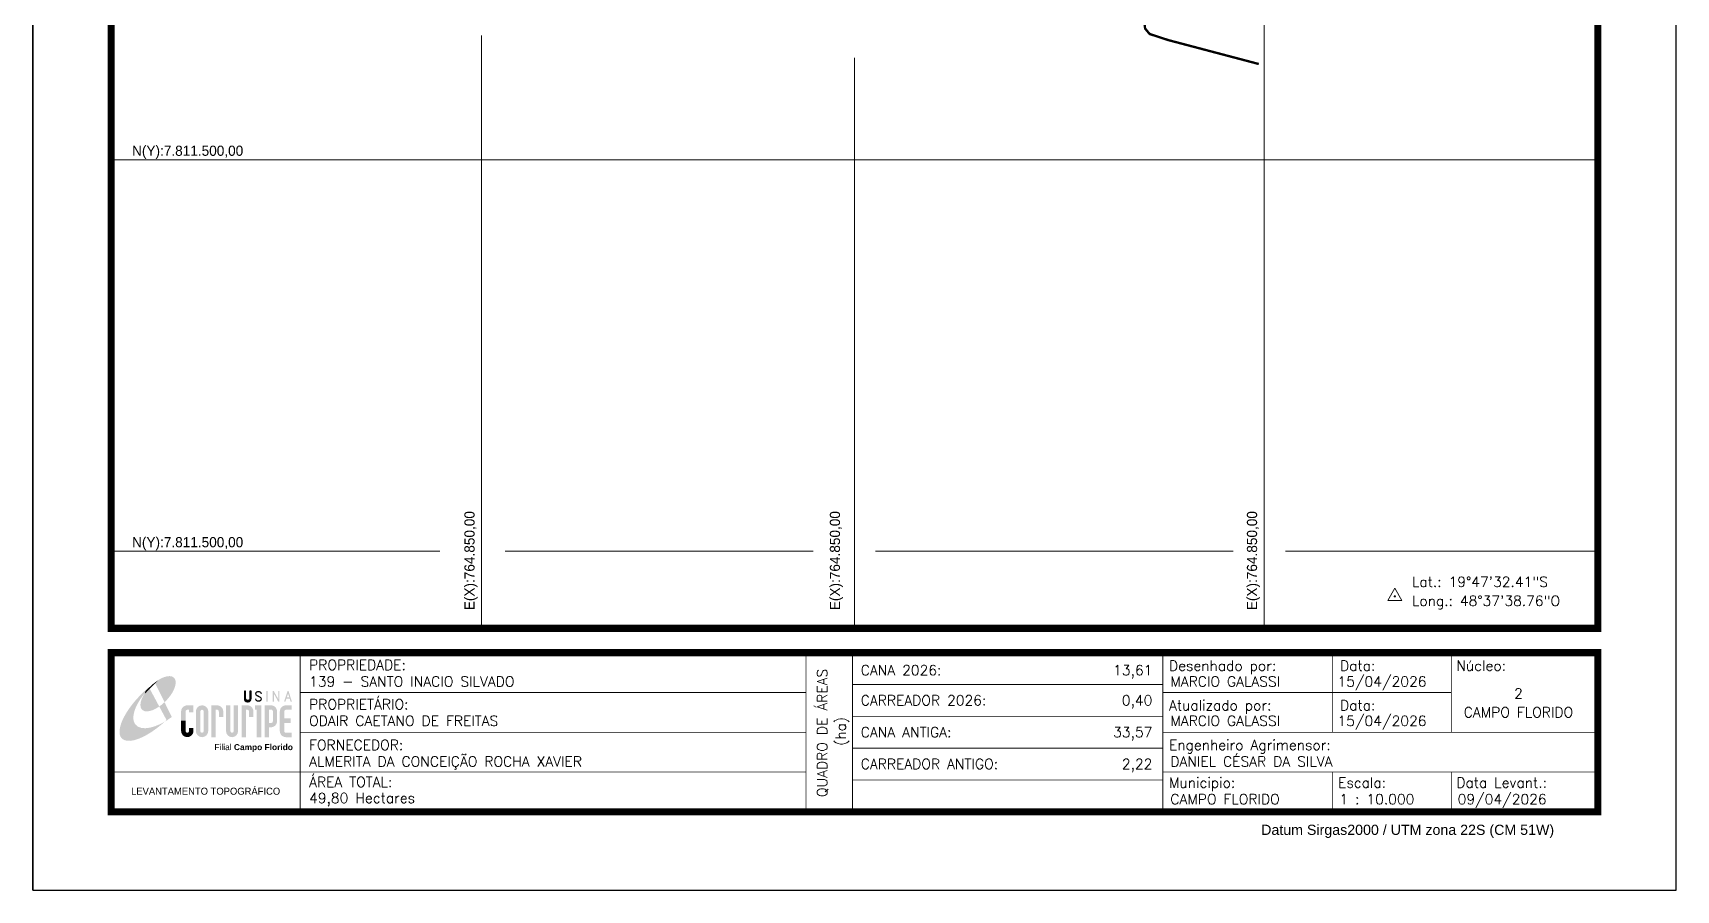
# Model space of a CAD drawing. Extents: x 747427 to 749527, y 7808067 to 7811037.
# Drawn here: x 747427 to 749527, y 7808067 to 7809162 of the extents above; entities that cross this region are included whole.
import ezdxf
from ezdxf.enums import TextEntityAlignment as Align

# ---------------------------------------------------------------- set-up
doc = ezdxf.new("R2010")
doc.units = 0
doc.header["$MEASUREMENT"] = 0
doc.linetypes.add('CONTINUO', pattern=[0])
doc.linetypes.add('LIN0', pattern=[0])
doc.layers.add('ESTRADA', color=1, linetype='Continuous')
doc.layers.add('MARGEM', color=7, linetype='CONTINUO')
doc.layers.add('MALHA', color=8, linetype='Continuous', lineweight=9)
doc.layers.add('TEXTO_DIVERSOS', color=7, linetype='Continuous', lineweight=5)
doc.styles.add('arial', font='arial.ttf')
doc.styles.add('marcelo', font='arial.ttf')
doc.styles.add('Simplex', font='simplex.shx')

# ---------------------------------------------------------------- blocks, each defined once
blk = doc.blocks.new('A$C78F83FB3')
at = {"layer": 'MARGEM'}
h = blk.add_hatch(color=20, dxfattribs=at)
edge = h.paths.add_edge_path()
edge.add_ellipse((19.49, 23.77), major_axis=(-6.68, -6.67), ratio=0.469426, start_angle=292.73277, end_angle=601.25787)
edge.add_ellipse((22.83, 22.05), major_axis=(12.64, 11.29), ratio=0.457614, start_angle=79.90686, end_angle=107.91393)
edge = h.paths.add_edge_path()
edge.add_ellipse((18.28, 18.7), major_axis=(13.95, 13.59), ratio=0.386848, start_angle=63.96117, end_angle=264.59932)
edge.add_ellipse((22.83, 22.05), major_axis=(12.64, 11.29), ratio=0.457614, start_angle=107.91393, end_angle=245.11815, ccw=False)
edge.add_ellipse((19.49, 23.77), major_axis=(-6.68, -6.67), ratio=0.469426, start_angle=241.25787, end_angle=292.73277, ccw=False)
for color, points in [(20, [(15.46, 26.12), (14.17, 24.81), (14.06, 24.24), (14.39, 23.97), (14.67, 24.54), (19.47, 29.32), (18.48, 28.66), (17.31, 27.78)]), (7, [(58.42, 24.9), (57.9, 24.9), (57.9, 21.73, -0.414214), (57.15, 20.98), (56.84, 20.98, -0.414214), (56.09, 21.73), (56.09, 24.9), (55.57, 24.9), (55.57, 21.73, 0.414214), (56.84, 20.46), (57.15, 20.46, 0.414214), (58.42, 21.73)]), (7, [(61.7, 24.9), (61.23, 24.9, 0.396318), (60.04, 23.78), (60.04, 23.72, 0.151912), (60.39, 22.97), (60.46, 22.92), (62.18, 22), (62.85, 21.83, 0.12407), (62.51, 22.42), (60.75, 23.36, -0.13192), (60.56, 23.77, -0.385578), (61.23, 24.37), (61.7, 24.37, -0.414214), (62.37, 23.7), (62.89, 23.7, 0.414214)]), (7, [(62.37, 23.7), (62.89, 23.7, 0.414214), (61.7, 24.9), (61.23, 24.9, 0.396318), (60.04, 23.78), (60.04, 23.72, 0.151912), (60.39, 22.97), (60.46, 22.92), (62.18, 22), (62.18, 22, -0.131921), (62.37, 21.59, -0.385578), (61.7, 20.98), (61.23, 20.98, -0.414214), (60.56, 21.65), (60.04, 21.65, 0.414214), (61.23, 20.46), (61.7, 20.46, 0.402546), (62.89, 21.61, 0.165292), (62.51, 22.42), (60.75, 23.36, -0.13192), (60.56, 23.77, -0.385578), (61.23, 24.37), (61.7, 24.37, -0.414214)]), (7, [(30.97, 12.46), (29.13, 12.46), (29.13, 8.21, 1), (34.29, 8.21), (34.29, 9.41), (32.45, 9.41), (32.45, 8.21, -1), (30.97, 8.21)])]:
    blk.add_hatch(color=color, dxfattribs=at).paths.add_polyline_path(points)
h = blk.add_hatch(color=7, dxfattribs=at)
h.paths.add_polyline_path([(65.24, 24.9), (64.72, 24.9), (64.72, 20.46), (65.24, 20.46)])
h.paths.add_polyline_path([(67.38, 20.46), (67.9, 20.46), (67.9, 23.74), (69.74, 20.46), (70.23, 20.46), (70.23, 24.9), (69.71, 24.9), (69.71, 21.58), (67.85, 24.9), (67.38, 24.9)])
h.paths.add_polyline_path([(72.17, 20.46), (72.72, 20.46), (73.14, 21.73), (74.49, 21.73), (74.9, 20.46), (75.45, 20.46), (74, 24.9), (73.62, 24.9)])
h.paths.add_polyline_path([(73.81, 23.8), (74.32, 22.25), (73.31, 22.25)], flags=16)
h = blk.add_hatch(color=7, dxfattribs=at)
h.paths.add_polyline_path([(31.71, 18.93, 0.414214), (29.13, 16.35), (29.13, 12.46), (30.97, 12.46), (30.97, 16.35, -0.414214), (31.71, 17.09), (32.45, 17.09), (32.45, 16.02), (34.29, 16.02), (34.29, 18.93)])
h.paths.add_polyline_path([(44.15, 17.09, -0.414214), (44.89, 16.35), (44.89, 14.1), (46.72, 14.1), (46.72, 16.17, 0.433937), (44.15, 18.93), (41.77, 18.93), (41.77, 12.46), (43.61, 12.46), (43.61, 17.09)])
h.paths.add_polyline_path([(43.61, 12.46), (41.77, 12.46), (41.77, 5.62), (43.61, 5.62)])
h.paths.add_polyline_path([(47.92, 12.46), (49.75, 12.46), (49.75, 18.93), (47.92, 18.93)])
h.paths.add_polyline_path([(52.91, 18.93), (51.08, 18.93), (51.08, 12.46), (52.91, 12.46)])
h.paths.add_polyline_path([(51.08, 8.12, -1), (49.75, 8.12), (49.75, 12.46), (47.92, 12.46), (47.92, 8.12, 1), (52.91, 8.12), (52.91, 12.46), (51.08, 12.46)])
h.paths.add_polyline_path([(54.41, 12.46), (56.25, 12.46), (56.25, 17.09), (56.79, 17.09, -0.414214), (57.53, 16.35), (57.53, 14.1), (59.36, 14.1), (59.36, 16.17, 0.433937), (56.79, 18.93), (54.41, 18.93)])
h.paths.add_polyline_path([(56.25, 12.46), (54.41, 12.46), (54.41, 5.62), (56.25, 5.62)])
h.paths.add_polyline_path([(60.73, 12.46), (62.58, 12.46), (62.58, 18.93), (60.02, 18.93), (60.02, 17.08), (60.73, 17.08)])
h.paths.add_polyline_path([(62.58, 12.46), (60.73, 12.46), (60.73, 5.62), (62.58, 5.62)])
h.paths.add_polyline_path([(64.06, 12.46), (65.82, 12.46), (65.82, 17.17), (66.66, 17.17, -0.450417), (67.48, 16.25), (67.48, 12.46), (69.24, 12.46, 0.002307), (69.24, 12.48, 0.005282), (69.23, 12.54, -0.000938), (69.23, 12.53), (69.23, 16.17, 0.433937), (66.66, 18.93), (64.06, 18.93)])
h.paths.add_polyline_path([(64.06, 5.62), (65.82, 5.62), (65.82, 9.77), (66.66, 9.77, 0.426056), (69.24, 12.46), (67.48, 12.46), (67.48, 12.45, -0.450417), (66.66, 11.53), (65.82, 11.53), (65.82, 12.46), (64.06, 12.46)])
h.paths.add_polyline_path([(70.37, 12.46), (74.87, 12.46), (74.87, 13.44), (72.21, 13.44), (72.21, 16.35, -0.414214), (72.95, 17.09), (75.38, 17.09), (75.38, 18.93), (72.95, 18.93, 0.414214), (70.37, 16.35)])
h.paths.add_polyline_path([(72.21, 11.62), (74.87, 11.62), (74.87, 12.46), (70.37, 12.46), (70.37, 8.21, 0.414214), (72.95, 5.62), (75.38, 5.62), (75.38, 7.47), (72.95, 7.47, -0.414214), (72.21, 8.21)])
h = blk.add_hatch(color=7, dxfattribs=at)
h.paths.add_polyline_path([(35.29, 16.35), (35.29, 8.21, 1), (40.46, 8.21, 0.016978), (40.45, 8.38), (40.45, 16.17, 0.433937), (37.88, 18.93), (37.87, 18.93, 0.41391)])
h.paths.add_polyline_path([(38.62, 16.35), (38.62, 8.21, -1), (37.13, 8.21), (37.13, 16.35, -1)], flags=16)
at = {"layer": 'MARGEM', "color": 7}
blk.add_lwpolyline([(58.42, 24.9), (57.9, 24.9), (57.9, 21.73, -0.414214), (57.15, 20.98), (56.84, 20.98, -0.414214), (56.09, 21.73), (56.09, 24.9), (55.57, 24.9), (55.57, 21.73, 0.414214), (56.84, 20.46), (57.15, 20.46, 0.414214), (58.42, 21.73), (58.42, 24.9)], format="xyb", close=True, dxfattribs=at)
at = {"layer": 'MARGEM', "color": 252, "insert": (43.05, 2.72), "char_height": 2.5, "attachment_point": 1, "style": 'arial'}
blk.add_mtext_dynamic_manual_height_columns('Filial {\\fArial|b1|i0|c0|p34;Campo Florido}', width=33.0271, gutter_width=2.46, heights=[2.95], dxfattribs=at)

msp = doc.modelspace()

# ---------------------------------------------------------------- linework, layer by layer
at = {"layer": 'ESTRADA', "linetype": 'Continuous', "const_width": 3}
msp.add_lwpolyline([(748862.1, 7809301.2), (748872.8, 7809302.1), (748880.2, 7809301.2), (748886, 7809297.5), (748888, 7809286.8), (748881, 7809267), (748846.4, 7809180.1), (748848, 7809167.7), (748853.8, 7809160.7), (748877.7, 7809152.9), (748993.2, 7809122.4)], dxfattribs=at)
at = {"layer": 'MALHA', "linetype": 'Continuous'}
for p, q in [((749000, 7808401.6), (749000, 7809438.3)), ((748000, 7808401.6), (748000, 7809158.9)), ((748476.6, 7808401.6), (748476.6, 7809130.1)), ((747526.6, 7809000), (749426.6, 7809000)), ((747526.6, 7808500), (747946.8, 7808500)), ((748030.3, 7808500), (748424, 7808500)), ((748503.3, 7808500), (748960.5, 7808500)), ((749027.5, 7808500), (749426.6, 7808500))]:
    msp.add_line(p, q, dxfattribs=at)
at = {"layer": 'MARGEM', "color": 174, "linetype": 'LIN0'}
msp.add_line((747426.6, 7808067.2), (747426.6, 7811037.2), dxfattribs=at)
at = {"layer": 'MARGEM', "color": 174, "linetype": 'LIN0', "flags": 128}
msp.add_lwpolyline([(749526.6, 7808067.2), (749526.6, 7811037.2), (747426.6, 7811037.2), (747426.6, 7808067.2)], close=True, dxfattribs=at)
at = {"layer": 'MARGEM', "color": 174, "linetype": 'LIN0', "const_width": 9.09, "flags": 128}
for points in [[(749426.6, 7808401.6), (749426.6, 7810937.2), (747526.6, 7810937.2), (747526.6, 7808401.6)], [(747526.6, 7808370.5), (749426.6, 7808370.5), (749426.6, 7808167.2), (747526.6, 7808167.2)]]:
    msp.add_lwpolyline(points, close=True, dxfattribs=at)
at = {"layer": 'MARGEM', "color": 174, "linetype": 'LIN0', "flags": 128}
for points, const_width in [([(747768.2, 7808370.5), (747768.2, 7808167.2)], 1.01), ([(747768.2, 7808370.5), (747768.2, 7808169)], 1), ([(748414.7, 7808370.5), (748414.7, 7808169.7)], 1.01), ([(748474, 7808370.5), (748474, 7808169.7)], 1.01), ([(748870.6, 7808370.5), (748870.6, 7808169.7)], 1.01), ([(749087.6, 7808268.8), (749087.6, 7808370.5)], 1.01), ([(749239.3, 7808268.8), (749239.3, 7808370.5)], 1.01), ([(748474, 7808329.8), (748870.6, 7808329.8)], 1.01), ([(747768.2, 7808319.6), (748414.7, 7808319.6)], 1.01), ([(748870.6, 7808319.6), (749239.3, 7808319.6)], 1.01), ([(748474, 7808289.1), (748870.6, 7808289.1)], 1.01), ([(747768.2, 7808268.8), (748414.7, 7808268.8)], 1.01), ([(748870.6, 7808268.8), (749426.8, 7808268.8)], 1.01), ([(748474, 7808248.5), (748870.6, 7808248.5)], 1.01), ([(747526.6, 7808218), (748414.7, 7808218)], 1.01), ([(748474, 7808207.8), (748870.6, 7808207.8)], 1.01), ([(748870.6, 7808218), (749426.7, 7808218)], 1.01), ([(749087.6, 7808218), (749087.6, 7808167.6)], 1.01), ([(749239.3, 7808218), (749239.3, 7808167.6)], 1.01)]:
    msp.add_lwpolyline(points, dxfattribs=dict(at, const_width=const_width))
at = {"layer": 'TEXTO_DIVERSOS', "color": 7, "lineweight": 9, "flags": 128}
msp.add_lwpolyline([(749158.1, 7808437.2), (749176.2, 7808437.2), (749167.1, 7808452.8)], close=True, dxfattribs=at)
at = {"layer": 'TEXTO_DIVERSOS', "color": 7, "lineweight": 9, "const_width": 1.41, "flags": 128}
msp.add_lwpolyline([(749166.4, 7808442.4, -1), (749167.8, 7808442.4, -1)], format="xyb", close=True, dxfattribs=at)

# ---------------------------------------------------------------- block references
at = {"layer": 'MARGEM', "linetype": 'ByBlock', "xscale": 3.058005429693808, "yscale": 3.058005429693808, "zscale": 3.058005429693808}
msp.add_blockref('A$C78F83FB3', (747527, 7808245.3), dxfattribs=at)

# ---------------------------------------------------------------- texts
at = {"layer": 'MALHA'}
for p in [(747553.4, 7809001.2), (747553.4, 7808501.2)]:
    msp.add_text('N(Y):7.811.500,00', height=13, dxfattribs=at).set_placement(p, align=Align.BOTTOM_LEFT)
for p in [(747995, 7808424.7), (748462, 7808424.7), (748995, 7808424.7)]:
    msp.add_text('E(X):764.850,00', height=13, rotation=90, dxfattribs=at).set_placement(p, align=Align.BOTTOM_LEFT)
at = {"layer": 'MARGEM', "color": 7, "linetype": 'Continuous', "lineweight": 9}
for s, style, p in [('PROPRIEDADE:', 'Simplex', (747779.6, 7808361.3)), ('Desenhado por:', 'Simplex', (748878.5, 7808360.3)), ('Data:', 'Simplex', (749097.1, 7808360.3)), ('Núcleo:', 'Simplex', (749245.7, 7808360.3)), ('PROPRIETÁRIO:', 'Simplex', (747779.6, 7808311)), ('Atualizado por:', 'Simplex', (748878.5, 7808309.7)), ('Data:', 'Simplex', (749097.1, 7808309.7)), ('FORNECEDOR:', 'Simplex', (747779.6, 7808259.1)), ('Engenheiro Agrimensor:', 'Simplex', (748878.5, 7808259.1)), ('ÁREA TOTAL:', 'Simplex', (747779.6, 7808211.8)), ('Municipio:', 'Simplex', (748878.5, 7808211)), ('Escala:', 'Simplex', (749094.6, 7808211)), ('Data Levant.:', 'Simplex', (749245.7, 7808211)), ('Datum Sirgas2000 / UTM zona 22S (CM 51W)', 'marcelo', (748996.3, 7808150.7))]:
    msp.add_text(s, height=13, dxfattribs=dict(at, style=style)).set_placement(p, align=Align.TOP_LEFT)
at = {"layer": 'MARGEM', "color": 7, "linetype": 'Continuous', "style": 'Simplex'}
for s, p in [('QUADRO DE ÁREAS', (748435.3, 7808267.9)), ('(ha)', (748459, 7808269.9))]:
    msp.add_text(s, height=13, rotation=90, dxfattribs=at).set_placement(p, align=Align.MIDDLE_CENTER)
for s, p in [('CANA 2026:', (748484.6, 7808354.6)), ('139 - SANTO INACIO SILVADO', (747779.6, 7808340.1)), ('MARCIO GALASSI', (748880.2, 7808340.1)), ('15/04/2026', (749093.9, 7808340.1)), ('CARREADOR 2026:', (748484.6, 7808316.1)), ('ODAIR CAETANO DE FREITAS', (747779.6, 7808289.8)), ('MARCIO GALASSI', (748880.2, 7808289.8)), ('15/04/2026', (749093.9, 7808289.8)), ('CANA ANTIGA:', (748484.6, 7808275.4)), ('ALMERITA DA CONCEIÇÃO ROCHA XAVIER', (747779.6, 7808237.9)), ('DANIEL CÉSAR DA SILVA', (748880.2, 7808237.9)), ('CARREADOR ANTIGO:', (748484.6, 7808234.8)), ('49,80 Hectares', (747779.6, 7808191.3)), ('CAMPO FLORIDO', (748880.2, 7808189.8)), ('1 : 10.000', (749096.3, 7808189.8)), ('09/04/2026', (749247.4, 7808189.8))]:
    msp.add_text(s, height=13, dxfattribs=at).set_placement(p, align=Align.TOP_LEFT)
for s, p in [('13,61', (748857.3, 7808354.6)), ('0,40', (748857.3, 7808316.1)), ('33,57', (748857.3, 7808275.4)), ('2,22', (748857.3, 7808234.8))]:
    msp.add_text(s, height=13, dxfattribs=at).set_placement(p, align=Align.TOP_RIGHT)
for s, p in [('2', (749325.1, 7808318.3)), ('CAMPO FLORIDO', (749325.1, 7808294.3))]:
    msp.add_text(s, height=13, dxfattribs=at).set_placement(p, align=Align.MIDDLE_CENTER)
at = {"layer": 'MARGEM', "color": 7, "linetype": 'ByBlock'}
msp.add_text('LEVANTAMENTO TOPOGRÁFICO', height=9, dxfattribs=at).set_placement((747647.4, 7808193.5), align=Align.MIDDLE_CENTER)
at = {"layer": 'TEXTO_DIVERSOS', "linetype": 'ByBlock', "style": 'Simplex'}
for s, p in [('Lat.: 19°47\'32.41"S', (749189, 7808454.4, 656.8)), ('Long.: 48°37\'38.76"O', (749189, 7808430.2, 656.8))]:
    msp.add_text(s, height=13, dxfattribs=at).set_placement(p)

doc.saveas('drawing.dxf')
